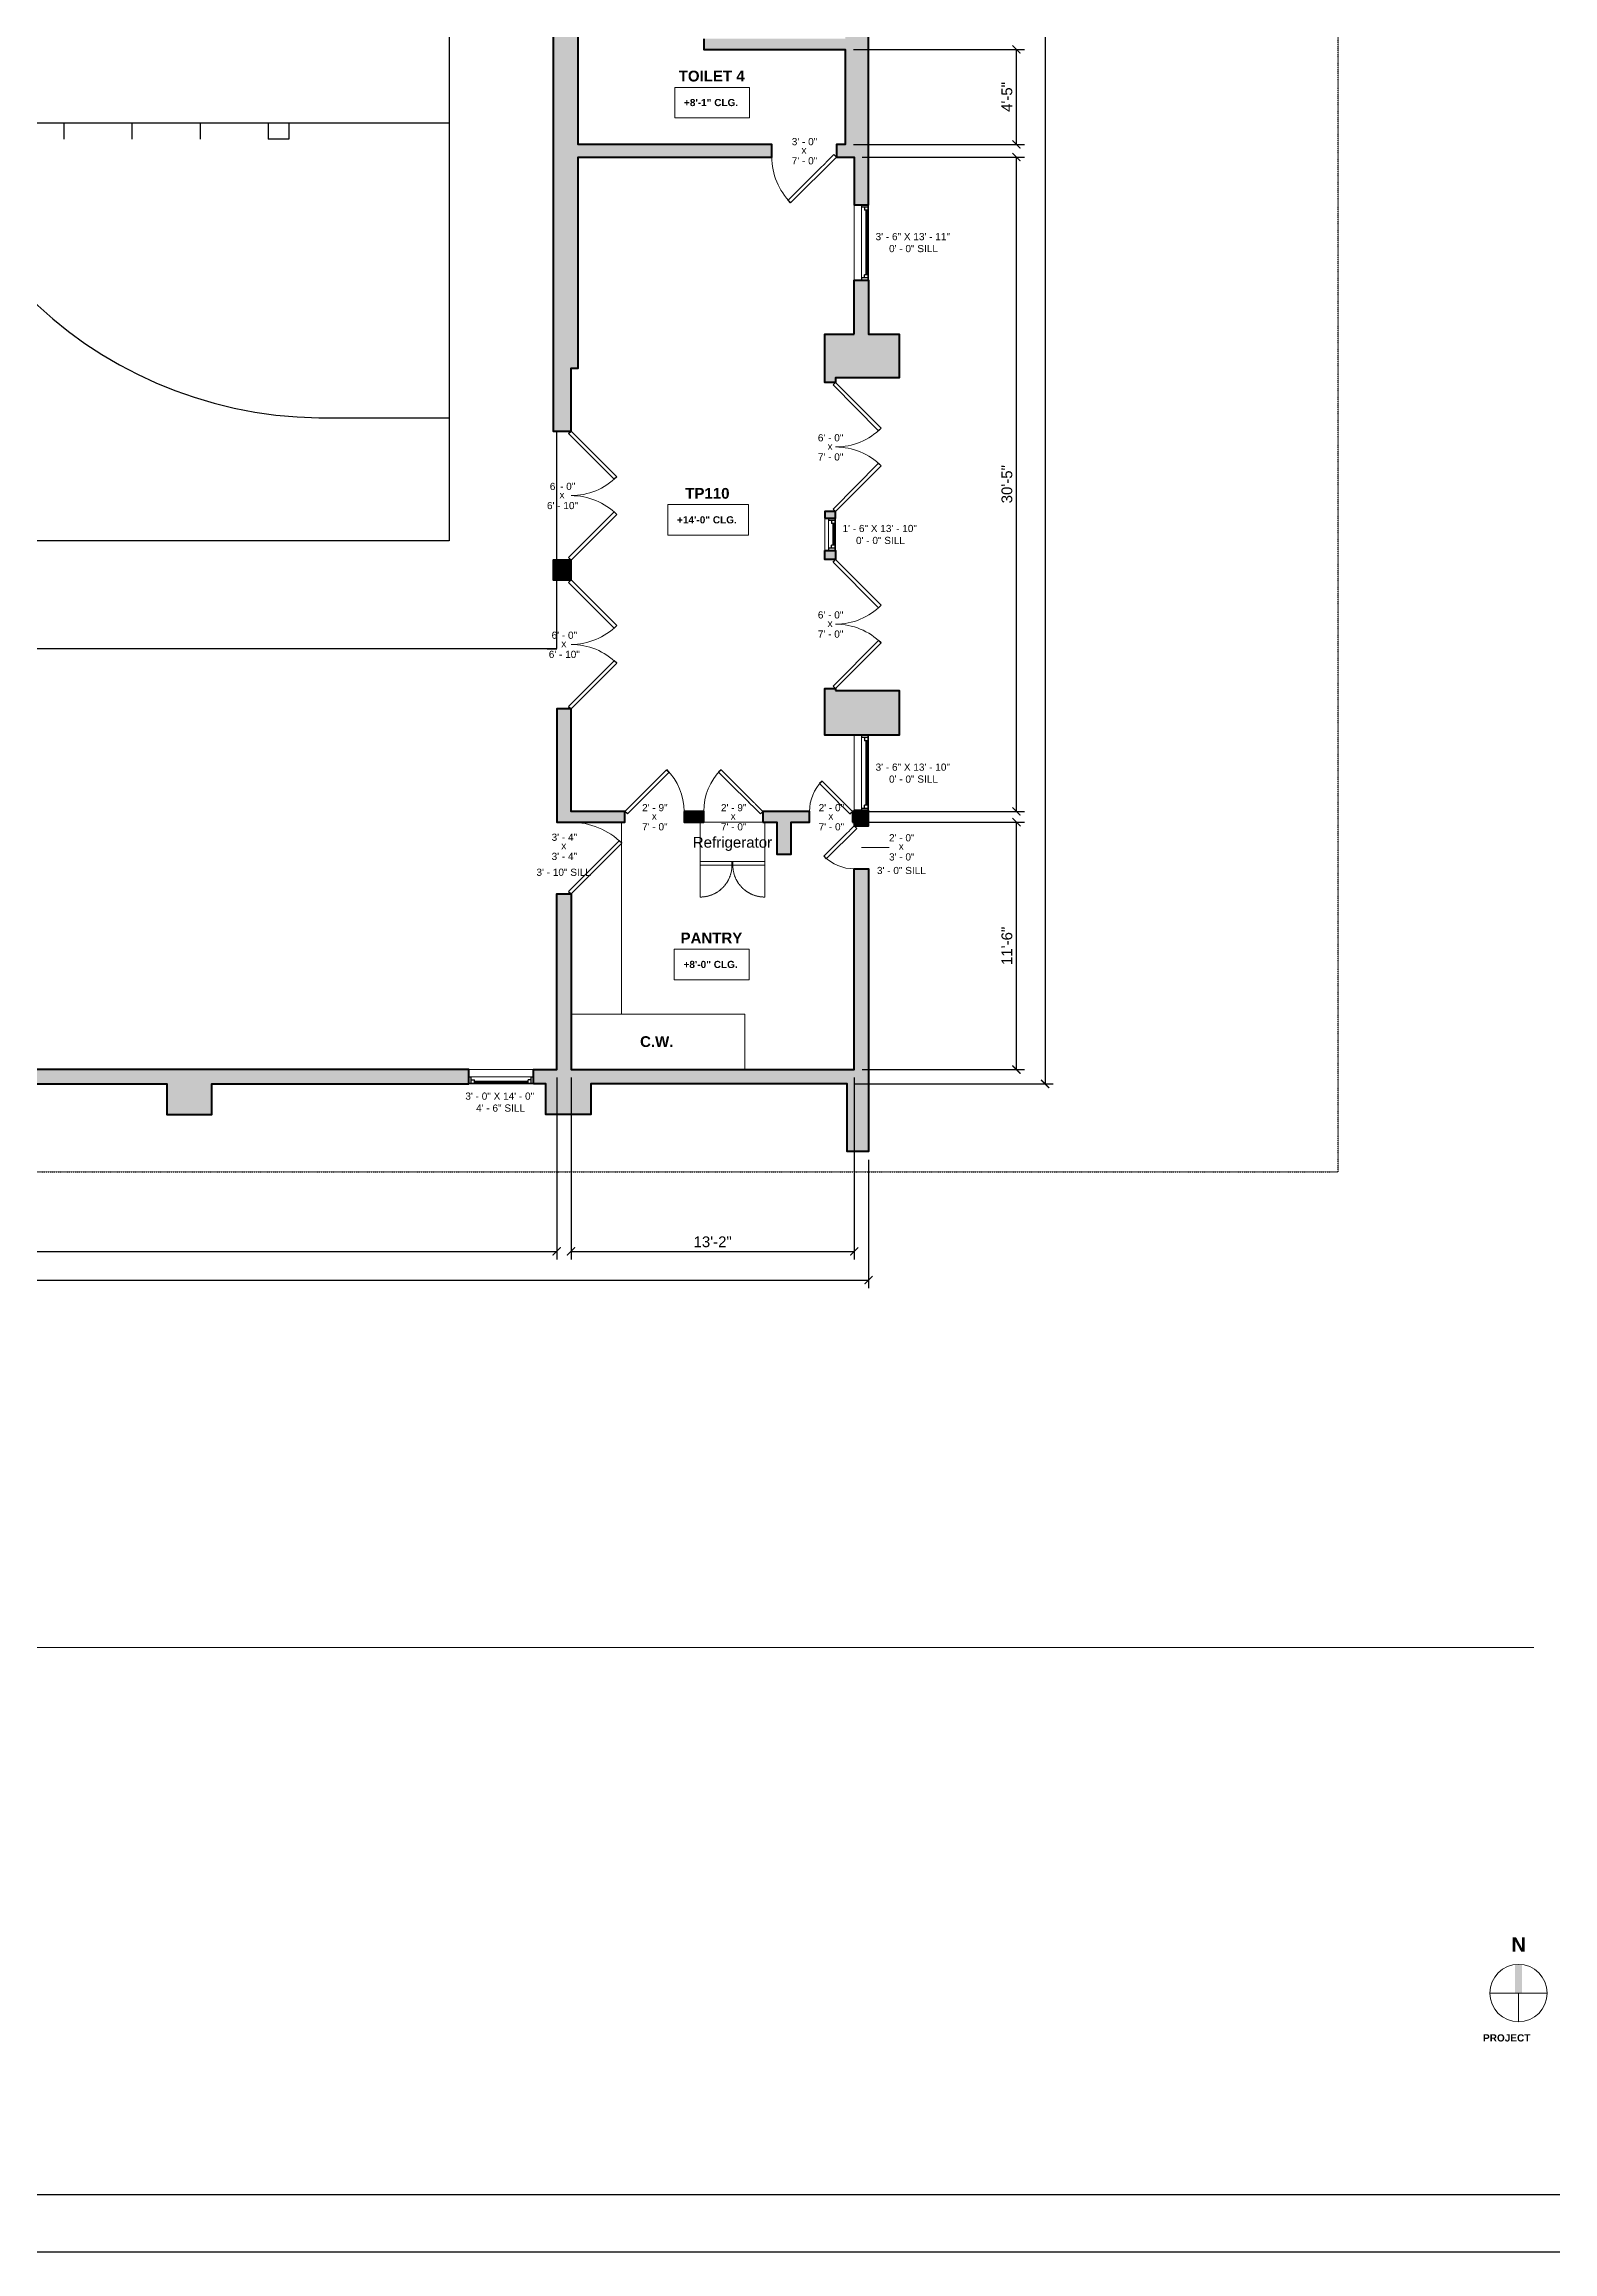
# Model space of a CAD drawing. Header units: inches. Extents: x -2078 to 106214, y -964 to 6385.
# Drawn here: x 48398 to 49240, y 2929 to 4160 of the extents above; entities that cross this region are included whole.
import ezdxf

# ---------------------------------------------------------------- set-up
doc = ezdxf.new("R2010")
doc.units = ezdxf.units.IN
doc.header["$MEASUREMENT"] = 0
doc.linetypes.add('HIDDEN', pattern=[0.375, 0.25, -0.125])
doc.linetypes.add('HIDDEN2', pattern=[0.1875, 0.125, -0.0625])
for name, color, linetype, lineweight in [('A-ANNO', 2, 'Continuous', 5), ('A-ANNO-DIMS', 1, 'Continuous', 9), ('A-DETAIL-3', 40, 'Continuous', 15), ('A-DETL', 90, 'Continuous', 9), ('A-DOOR', 1, 'Continuous', 18), ('A-EQPT', 150, 'Continuous', 9), ('A-GLAZ', 2, 'Continuous', 30), ('A-HIDDEN', 2, 'HIDDEN2', 18), ('A-WALL', 3, 'Continuous', 40), ('A-WINDOWS', 2, 'Continuous', 18)]:
    doc.layers.add(name, color=color, linetype=linetype, lineweight=lineweight)
doc.layers.add('A-HATCH', color=9, linetype='Continuous')
doc.layers.add('A-TB', color=7, linetype='Continuous')
doc.styles.add('Arial', font='arial.ttf')
doc.styles.add('Arial_1', font='arial.ttf', dxfattribs={"height": 0.0625})
doc.styles.add('Arial_2', font='arial.ttf', dxfattribs={"height": 3})
doc.styles.add('Arial_B', font='arialbd.ttf', dxfattribs={"height": 4.5})
doc.styles.add('Arial_B_1', font='arialbd.ttf', dxfattribs={"height": 3})
doc.styles.add('Arial_B_2', font='arialbd.ttf', dxfattribs={"height": 0.125})
doc.styles.add('Arial_B_4', font='arialbd.ttf', dxfattribs={"height": 0.0625})
doc.styles.add('JC', font='arial.ttf', dxfattribs={"height": 0.125})
doc.dimstyles.new('JC-DIMS', dxfattribs={"dimtxt": 0.125, "dimasz": 0.09375, "dimexe": 0.09375, "dimexo": 0.09375, "dimgap": 0.046875, "dimtad": 1, "dimdec": 1, "dimzin": 0, "dimdsep": 46, "dimlunit": 4, "dimtxsty": 'JC', "dimblk": 'ARCHTICK', "dimcen": 0.09, "dimclrd": 1, "dimclre": 1, "dimclrt": 256, "dimadec": 0, "dimazin": 0, "dimtfac": 1, "dimtdec": 1, "dimtofl": 0, "dimtmove": 1, "dimatfit": 3, "dimfxl": 1, "dimtolj": 1, "dimtzin": 0, "dimarcsym": 0})

# ---------------------------------------------------------------- blocks, each defined once
blk = doc.blocks.new('JC_DOUBLE DOOR - DOUBLE DOOR-1586538-2-2nd Floor - Athletic Pavilion')
at = {"layer": 'A-DOOR', "lineweight": 30}
for p, q in [((-36, 5), (-10.5, 30.5)), ((-9.1, 29), (-34.6, 3.6)), ((-10.5, 30.5), (-9.1, 29)), ((10.5, 30.5), (9.1, 29)), ((9.1, 29), (34.6, 3.6)), ((36, 5), (10.5, 30.5)), ((-34.6, 3.6), (-36, 5)), ((34.6, 3.6), (36, 5))]:
    blk.add_line(p, q, dxfattribs=at)
at = {"layer": 'A-DOOR', "lineweight": 9}
for centre, start, end in [((-36, 5), 0, 45), ((36, 5), 135, 180)]:
    blk.add_arc(centre, 36, start, end, dxfattribs=at)
blk = doc.blocks.new('JC_DOUBLE DOOR - DOUBLE DOOR-1507204-2-2nd Floor - Athletic Pavilion')
at = {"layer": 'A-DOOR', "lineweight": 30}
for p, q in [((-36, 4), (-10.5, 29.5)), ((-9.1, 28), (-34.6, 2.6)), ((-10.5, 29.5), (-9.1, 28)), ((10.5, 29.5), (9.1, 28)), ((9.1, 28), (34.6, 2.6)), ((36, 4), (10.5, 29.5)), ((-34.6, 2.6), (-36, 4)), ((34.6, 2.6), (36, 4))]:
    blk.add_line(p, q, dxfattribs=at)
at = {"layer": 'A-DOOR', "lineweight": 9}
for centre, start, end in [((-36, 4), 0, 45), ((36, 4), 135, 180)]:
    blk.add_arc(centre, 36, start, end, dxfattribs=at)
blk = doc.blocks.new('JC_DOOR_SINGLE PANEL - SINGLE DOOR-1507412-2-2nd Floor - Athletic Pavilion')
at = {"layer": 'A-DOOR', "lineweight": 30}
for p, q in [((-8.9, -27.5), (16.6, -2.1)), ((18, -3.5), (-7.5, -29)), ((16.6, -2.1), (18, -3.5)), ((-7.5, -29), (-8.9, -27.5))]:
    blk.add_line(p, q, dxfattribs=at)
at = {"layer": 'A-DOOR', "lineweight": 9}
blk.add_arc((18, -3.5), 36, 180, 225, dxfattribs=at)
blk = doc.blocks.new('JC_WINDOW HUNG - HUNG WINDOW-1507884-2-2nd Floor - Athletic Pavilion')
at = {"layer": 'A-GLAZ'}
for p, q in [((-21, 4), (-21, -4)), ((-21, 3.5), (-18, 3.5)), ((-21, 0), (-19.75, 0)), ((-19.75, 3.5), (-19.75, 0)), ((-19.75, 1.75), (-18, 1.75)), ((-18, 3.5), (-18, 1.75)), ((18, 3.5), (21, 3.5)), ((18, 3.5), (18, 1.75)), ((19.75, 1.75), (18, 1.75)), ((19.75, 3.5), (19.75, 0)), ((19.75, 0), (21, 0)), ((21, -4), (21, 4))]:
    blk.add_line(p, q, dxfattribs=at)
at = {"layer": 'A-GLAZ', "lineweight": 9}
for p, q in [((-19.75, 0), (19.75, 0)), ((-18, 3.5), (18, 3.5))]:
    blk.add_line(p, q, dxfattribs=at)
at = {"layer": 'A-GLAZ', "lineweight": 40}
blk.add_line((-18, 2.625), (18, 2.625), dxfattribs=at)
at = {"layer": 'A-WINDOWS'}
for p, q in [((21, 4), (-21, 4)), ((-21, -4), (21, -4))]:
    blk.add_line(p, q, dxfattribs=at)
blk = doc.blocks.new('JC_DOUBLE DOOR - DOUBLE DOOR-1471729-2-2nd Floor - Athletic Pavilion')
at = {"layer": 'A-DOOR', "lineweight": 30}
for p, q in [((-36, 3), (-10.5, 28.5)), ((-9.1, 27), (-34.6, 1.6)), ((-10.5, 28.5), (-9.1, 27)), ((10.5, 28.5), (9.1, 27)), ((9.1, 27), (34.6, 1.6)), ((36, 3), (10.5, 28.5)), ((-34.6, 1.6), (-36, 3)), ((34.6, 1.6), (36, 3))]:
    blk.add_line(p, q, dxfattribs=at)
at = {"layer": 'A-DOOR', "lineweight": 9}
for centre, start, end in [((-36, 3), 0, 45), ((36, 3), 135, 180)]:
    blk.add_arc(centre, 36, start, end, dxfattribs=at)
blk = doc.blocks.new('JC_WINDOW HUNG - HUNG WINDOW-1538893-2-2nd Floor - Athletic Pavilion')
at = {"layer": 'A-GLAZ'}
for p, q in [((-9, 3), (-9, -3)), ((-9, 2.5), (-6, 2.5)), ((-7.75, 2.5), (-7.75, -1)), ((-7.75, 0.75), (-6, 0.75)), ((-6, 2.5), (-6, 0.75)), ((6, 2.5), (9, 2.5)), ((6, 2.5), (6, 0.75)), ((7.75, 0.75), (6, 0.75)), ((7.75, 2.5), (7.75, -1)), ((9, -3), (9, 3)), ((-9, -1), (-7.75, -1)), ((7.75, -1), (9, -1))]:
    blk.add_line(p, q, dxfattribs=at)
at = {"layer": 'A-GLAZ', "lineweight": 9}
for p, q in [((-6, 2.5), (6, 2.5)), ((-7.75, -1), (7.75, -1))]:
    blk.add_line(p, q, dxfattribs=at)
at = {"layer": 'A-GLAZ', "lineweight": 40}
blk.add_line((-6, 1.625), (6, 1.625), dxfattribs=at)
at = {"layer": 'A-WINDOWS'}
for p, q in [((9, 3), (-9, 3)), ((-9, -3), (9, -3))]:
    blk.add_line(p, q, dxfattribs=at)
blk = doc.blocks.new('JC_WINDOW HUNG - HUNG WINDOW-1538941-2-2nd Floor - Athletic Pavilion')
at = {"layer": 'A-GLAZ'}
for p, q in [((-21, 4), (-21, -4)), ((-21, 3.5), (-18, 3.5)), ((-21, 0), (-19.75, 0)), ((-19.75, 3.5), (-19.75, 0)), ((-19.75, 1.75), (-18, 1.75)), ((-18, 3.5), (-18, 1.75)), ((18, 3.5), (21, 3.5)), ((18, 3.5), (18, 1.75)), ((19.75, 1.75), (18, 1.75)), ((19.75, 3.5), (19.75, 0)), ((19.75, 0), (21, 0)), ((21, -4), (21, 4))]:
    blk.add_line(p, q, dxfattribs=at)
at = {"layer": 'A-GLAZ', "lineweight": 9}
for p, q in [((-19.75, 0), (19.75, 0)), ((-18, 3.5), (18, 3.5))]:
    blk.add_line(p, q, dxfattribs=at)
at = {"layer": 'A-GLAZ', "lineweight": 40}
blk.add_line((-18, 2.625), (18, 2.625), dxfattribs=at)
at = {"layer": 'A-WINDOWS'}
for p, q in [((21, 4), (-21, 4)), ((-21, -4), (21, -4))]:
    blk.add_line(p, q, dxfattribs=at)
blk = doc.blocks.new('JC_DOOR_SINGLE PANEL - SINGLE DOOR-1508987-2-2nd Floor - Athletic Pavilion')
at = {"layer": 'A-DOOR', "lineweight": 30}
for p, q in [((-5, 20), (-6.4, 18.6)), ((-6.4, 18.6), (10.6, 1.6)), ((12, 3), (-5, 20)), ((10.6, 1.6), (12, 3))]:
    blk.add_line(p, q, dxfattribs=at)
at = {"layer": 'A-DOOR', "lineweight": 9}
blk.add_arc((12, 3), 24, 135, 180, dxfattribs=at)
blk = doc.blocks.new('JC_DOOR_SINGLE PANEL - SINGLE DOOR-1509059-2-2nd Floor - Athletic Pavilion')
at = {"layer": 'A-DOOR', "lineweight": 30}
for p, q in [((-6.8, 26.3), (-8.2, 24.9)), ((-8.2, 24.9), (15.1, 1.6)), ((16.5, 3), (-6.8, 26.3)), ((15.1, 1.6), (16.5, 3))]:
    blk.add_line(p, q, dxfattribs=at)
at = {"layer": 'A-DOOR', "lineweight": 9}
blk.add_arc((16.5, 3), 33, 135, 180, dxfattribs=at)
blk = doc.blocks.new('JC_DOOR_SINGLE PANEL - SINGLE DOOR-1509018-2-2nd Floor - Athletic Pavilion')
at = {"layer": 'A-DOOR', "lineweight": 30}
for p, q in [((-8.2, -24.9), (15.1, -1.6)), ((16.5, -3), (-6.8, -26.3)), ((15.1, -1.6), (16.5, -3)), ((-6.8, -26.3), (-8.2, -24.9))]:
    blk.add_line(p, q, dxfattribs=at)
at = {"layer": 'A-DOOR', "lineweight": 9}
blk.add_arc((16.5, -3), 33, 180, 225, dxfattribs=at)
blk = doc.blocks.new('JC_DOOR_SINGLE PANEL - SINGLE DOOR-1509653-2-2nd Floor - Athletic Pavilion')
at = {"layer": 'A-DOOR', "lineweight": 30}
for p, q in [((-8.3, 32.3), (-9.7, 30.9)), ((-9.7, 30.9), (18.6, 2.6)), ((20, 4), (-8.3, 32.3)), ((18.6, 2.6), (20, 4))]:
    blk.add_line(p, q, dxfattribs=at)
at = {"layer": 'A-DOOR', "lineweight": 9}
blk.add_arc((20, 4), 40, 135, 180, dxfattribs=at)
blk = doc.blocks.new('JC_WINDOW HUNG - HUNG WINDOW-1533893-2-2nd Floor - Athletic Pavilion')
at = {"layer": 'A-GLAZ'}
for p, q in [((-18, -4), (-18, 4)), ((18, 4), (18, -4)), ((-18, 0), (-16.75, 0)), ((-18, -3.5), (-15, -3.5)), ((-16.75, -3.5), (-16.75, 0)), ((-16.75, -1.75), (-15, -1.75)), ((-15, -3.5), (-15, -1.75)), ((15, -3.5), (15, -1.75)), ((16.75, -1.75), (15, -1.75)), ((15, -3.5), (18, -3.5)), ((16.75, 0), (18, 0)), ((16.75, -3.5), (16.75, 0))]:
    blk.add_line(p, q, dxfattribs=at)
at = {"layer": 'A-GLAZ', "lineweight": 9}
for p, q in [((-16.75, 0), (16.75, 0)), ((-15, -3.5), (15, -3.5))]:
    blk.add_line(p, q, dxfattribs=at)
at = {"layer": 'A-GLAZ', "lineweight": 40}
blk.add_line((-15, -2.625), (15, -2.625), dxfattribs=at)
at = {"layer": 'A-WINDOWS'}
for p, q in [((-18, 4), (18, 4)), ((18, -4), (-18, -4))]:
    blk.add_line(p, q, dxfattribs=at)
blk = doc.blocks.new('JC_REF DOUBLE DOOR - REF - DOUBLE DOOR-1402356-2-2nd Floor - Athletic Pavilion')
at = {"layer": 'A-EQPT'}
for p, q in [((18, -4), (-18, -4)), ((-18, -4), (-18, -28)), ((-18, -4), (18, -4)), ((-18, -28), (-18, -4)), ((18, -28), (18, -4)), ((18, -4), (18, -28)), ((-18, -26), (18, -26)), ((-18, -28), (18, -28)), ((18, -28), (-18, -28)), ((-0.25, -28), (-0.25, -26)), ((0.25, -28), (0.25, -26))]:
    blk.add_line(p, q, dxfattribs=at)
at = {"layer": 'A-EQPT', "linetype": 'HIDDEN'}
for p, q in [((-18, -28), (-18, -45.75)), ((18, -45.75), (18, -28))]:
    blk.add_line(p, q, dxfattribs=at)
for centre, start, end in [((-18, -28), 270, 0), ((18, -28), 180, 270)]:
    blk.add_arc(centre, 17.75, start, end, dxfattribs=at)
blk = doc.blocks.new('JC_DOOR_SINGLE PANEL - SINGLE DOOR-1561978-2-2nd Floor - Athletic Pavilion')
at = {"layer": 'A-DOOR', "lineweight": 30}
for p, q in [((-5, 21), (-6.4, 19.6)), ((-6.4, 19.6), (10.6, 2.6)), ((12, 4), (-5, 21)), ((10.6, 2.6), (12, 4))]:
    blk.add_line(p, q, dxfattribs=at)
at = {"layer": 'A-DOOR', "lineweight": 9}
blk.add_arc((12, 4), 24, 135, 180, dxfattribs=at)
blk = doc.blocks.new('_ArchTick')
at = {"color": 0, "linetype": 'ByBlock', "const_width": 0.15}
blk.add_lwpolyline([(-0.5, -0.5), (0.5, 0.5)], dxfattribs=at)
blk = doc.blocks.new('*D1976')
at = {"layer": 'A-ANNO-DIMS', "color": 1, "lineweight": -2, "transparency": 16777216}
for p, q in [((48849.4, 4157.1), (48944.9, 4157.1)), ((48940.4, 4104.1), (48940.4, 4157.1)), ((48849.4, 4104.1), (48944.9, 4104.1))]:
    blk.add_line(p, q, dxfattribs=at)
at = {"layer": 'Defpoints', "color": 0, "transparency": 16777216}
for p in [(48844.9, 4157.1), (48940.4, 4157.1), (48844.9, 4104.1)]:
    blk.add_point(p, dxfattribs=at)
at = {"layer": 'A-ANNO-DIMS', "color": 1, "lineweight": -2, "transparency": 16777216, "xscale": 4.5, "yscale": 4.5, "zscale": 4.5}
for p, rotation in [((48940.4, 4157.1), 90), ((48940.4, 4104.1), 270)]:
    blk.add_blockref('_ArchTick', p, dxfattribs=dict(at, rotation=rotation))
at = {"layer": 'A-ANNO-DIMS', "color": 2, "transparency": 16777216, "insert": (48935.1, 4130.6), "char_height": 6, "width": 0.401, "attachment_point": 5, "rotation": 90, "style": 'JC'}
blk.add_mtext('\\A1;4\'-5"', dxfattribs=at)
blk = doc.blocks.new('*D1980')
at = {"layer": 'A-ANNO-DIMS', "color": 1, "lineweight": -2, "transparency": 16777216}
for p, q in [((47426.9, 3583.6), (47426.9, 3482.2)), ((48683.9, 3583.6), (48683.9, 3482.2)), ((47426.9, 3486.7), (48683.9, 3486.7))]:
    blk.add_line(p, q, dxfattribs=at)
at = {"layer": 'Defpoints', "color": 0, "transparency": 16777216}
for p in [(47426.9, 3588.1), (48683.9, 3588.1), (48683.9, 3486.7)]:
    blk.add_point(p, dxfattribs=at)
at = {"layer": 'A-ANNO-DIMS', "color": 1, "lineweight": -2, "transparency": 16777216, "xscale": 4.5, "yscale": 4.5, "zscale": 4.5, "rotation": 180}
blk.add_blockref('_ArchTick', (47426.9, 3486.7), dxfattribs=at)
at = {"layer": 'A-ANNO-DIMS', "color": 1, "lineweight": -2, "transparency": 16777216, "xscale": 4.5, "yscale": 4.5, "zscale": 4.5}
blk.add_blockref('_ArchTick', (48683.9, 3486.7), dxfattribs=at)
at = {"layer": 'A-ANNO-DIMS', "color": 2, "transparency": 16777216, "insert": (48055.4, 3492), "char_height": 6, "width": 0.574, "attachment_point": 5, "style": 'JC'}
blk.add_mtext('\\A1;104\'-9"', dxfattribs=at)
blk = doc.blocks.new('*D1982')
at = {"layer": 'A-ANNO-DIMS', "color": 1, "lineweight": -2, "transparency": 16777216}
for p, q in [((48691.9, 3583.6), (48691.9, 3482.2)), ((48849.9, 3583.6), (48849.9, 3482.2)), ((48691.9, 3486.7), (48849.9, 3486.7))]:
    blk.add_line(p, q, dxfattribs=at)
at = {"layer": 'Defpoints', "color": 0, "transparency": 16777216}
for p in [(48691.9, 3588.1), (48849.9, 3588.1), (48849.9, 3486.7)]:
    blk.add_point(p, dxfattribs=at)
at = {"layer": 'A-ANNO-DIMS', "color": 1, "lineweight": -2, "transparency": 16777216, "xscale": 4.5, "yscale": 4.5, "zscale": 4.5, "rotation": 180}
blk.add_blockref('_ArchTick', (48691.9, 3486.7), dxfattribs=at)
at = {"layer": 'A-ANNO-DIMS', "color": 1, "lineweight": -2, "transparency": 16777216, "xscale": 4.5, "yscale": 4.5, "zscale": 4.5}
blk.add_blockref('_ArchTick', (48849.9, 3486.7), dxfattribs=at)
at = {"layer": 'A-ANNO-DIMS', "color": 2, "transparency": 16777216, "insert": (48770.9, 3492), "char_height": 6, "width": 0.487, "attachment_point": 5, "style": 'JC'}
blk.add_mtext('\\A1;13\'-2"', dxfattribs=at)
blk = doc.blocks.new('*D1988')
at = {"layer": 'A-ANNO-DIMS', "color": 1, "lineweight": -2, "transparency": 16777216}
for p, q in [((48854.4, 4097.1), (48944.9, 4097.1)), ((48940.4, 3732.1), (48940.4, 4097.1)), ((48854.4, 3732.1), (48944.9, 3732.1))]:
    blk.add_line(p, q, dxfattribs=at)
at = {"layer": 'Defpoints', "color": 0, "transparency": 16777216}
for p in [(48849.9, 4097.1), (48940.4, 4097.1), (48849.9, 3732.1)]:
    blk.add_point(p, dxfattribs=at)
at = {"layer": 'A-ANNO-DIMS', "color": 1, "lineweight": -2, "transparency": 16777216, "xscale": 4.5, "yscale": 4.5, "zscale": 4.5}
for p, rotation in [((48940.4, 4097.1), 90), ((48940.4, 3732.1), 270)]:
    blk.add_blockref('_ArchTick', p, dxfattribs=dict(at, rotation=rotation))
at = {"layer": 'A-ANNO-DIMS', "color": 2, "transparency": 16777216, "insert": (48935.1, 3914.6), "char_height": 6, "width": 0.487, "attachment_point": 5, "rotation": 90, "style": 'JC'}
blk.add_mtext('\\A1;30\'-5"', dxfattribs=at)
blk = doc.blocks.new('*D1990')
at = {"layer": 'A-ANNO-DIMS', "color": 1, "lineweight": -2, "transparency": 16777216}
for p, q in [((48854.4, 3726.1), (48944.9, 3726.1)), ((48940.4, 3588.1), (48940.4, 3726.1)), ((48854.4, 3588.1), (48944.9, 3588.1))]:
    blk.add_line(p, q, dxfattribs=at)
at = {"layer": 'Defpoints', "color": 0, "transparency": 16777216}
for p in [(48849.9, 3726.1), (48940.4, 3726.1), (48849.9, 3588.1)]:
    blk.add_point(p, dxfattribs=at)
at = {"layer": 'A-ANNO-DIMS', "color": 1, "lineweight": -2, "transparency": 16777216, "xscale": 4.5, "yscale": 4.5, "zscale": 4.5}
for p, rotation in [((48940.4, 3726.1), 90), ((48940.4, 3588.1), 270)]:
    blk.add_blockref('_ArchTick', p, dxfattribs=dict(at, rotation=rotation))
at = {"layer": 'A-ANNO-DIMS', "color": 2, "transparency": 16777216, "insert": (48935.1, 3657.1), "char_height": 6, "width": 0.487, "attachment_point": 5, "rotation": 90, "style": 'JC'}
blk.add_mtext('\\A1;11\'-6"', dxfattribs=at)
blk = doc.blocks.new('*D1992')
at = {"layer": 'A-ANNO-DIMS', "color": 1, "lineweight": -2, "transparency": 16777216}
for p, q in [((48850.4, 4794.1), (48960.9, 4794.1)), ((48956.4, 4794.1), (48956.4, 3580.1)), ((48850.4, 3580.1), (48960.9, 3580.1))]:
    blk.add_line(p, q, dxfattribs=at)
at = {"layer": 'Defpoints', "color": 0, "transparency": 16777216}
for p in [(48845.9, 4794.1), (48845.9, 3580.1), (48956.4, 3580.1)]:
    blk.add_point(p, dxfattribs=at)
at = {"layer": 'A-ANNO-DIMS', "color": 1, "lineweight": -2, "transparency": 16777216, "xscale": 4.5, "yscale": 4.5, "zscale": 4.5}
for p, rotation in [((48956.4, 4794.1), 90), ((48956.4, 3580.1), 270)]:
    blk.add_blockref('_ArchTick', p, dxfattribs=dict(at, rotation=rotation))
at = {"layer": 'A-ANNO-DIMS', "color": 2, "transparency": 16777216, "insert": (48951.1, 4187.1), "char_height": 6, "width": 0.574, "attachment_point": 5, "rotation": 90, "style": 'JC'}
blk.add_mtext('\\A1;101\'-2"', dxfattribs=at)
blk = doc.blocks.new('*D1994')
at = {"layer": 'A-ANNO-DIMS', "color": 1, "lineweight": -2, "transparency": 16777216}
for p, q in [((47274.9, 3540.2), (47274.9, 3466.2)), ((48857.9, 3537.8), (48857.9, 3466.2)), ((47274.9, 3470.7), (48857.9, 3470.7))]:
    blk.add_line(p, q, dxfattribs=at)
at = {"layer": 'Defpoints', "color": 0, "transparency": 16777216}
for p in [(47274.9, 3544.7), (48857.9, 3542.3), (48857.9, 3470.7)]:
    blk.add_point(p, dxfattribs=at)
at = {"layer": 'A-ANNO-DIMS', "color": 1, "lineweight": -2, "transparency": 16777216, "xscale": 4.5, "yscale": 4.5, "zscale": 4.5, "rotation": 180}
blk.add_blockref('_ArchTick', (47274.9, 3470.7), dxfattribs=at)
at = {"layer": 'A-ANNO-DIMS', "color": 1, "lineweight": -2, "transparency": 16777216, "xscale": 4.5, "yscale": 4.5, "zscale": 4.5}
blk.add_blockref('_ArchTick', (48857.9, 3470.7), dxfattribs=at)
at = {"layer": 'A-ANNO-DIMS', "color": 2, "transparency": 16777216, "insert": (48066.4, 3476), "char_height": 6, "width": 0.66, "attachment_point": 5, "style": 'JC'}
blk.add_mtext('\\A1;131\'-11"', dxfattribs=at)
blk = doc.blocks.new('JC- existing door Tag_quad - JC- existing door Tag_quad-839775-2-2nd Floor - Athletic Pavilion')
at = {"layer": 'A-ANNO', "insert": (-0.023, 0.038), "char_height": 0.0625, "width": 0.0505, "attachment_point": 1, "style": 'Arial_1', "bg_fill": 3, "box_fill_scale": 1.25, "bg_fill_color": 256, "bg_fill_true_color": 13158600, "bg_fill_transparency": 0}
blk.add_mtext('x', dxfattribs=at)
blk = doc.blocks.new('JC_TB_48x36 - JC_TB_4836-1441736-Floor Plans')
at = {"layer": 'A-TB'}
for p, q in [((0.747, -11.488), (47.497, -11.488)), ((-0.003, -11.988), (47.997, -11.988))]:
    blk.add_line(p, q, dxfattribs=at)
blk = doc.blocks.new('6va8dsad65')
at = {"layer": 'A-HATCH', "color": 254}
for p, q in [((4397.9, 4473.1), (5657.9, 4473.1)), ((4397.9, 4439.6), (4397.9, 4473.1)), ((5657.9, 4473.1), (5657.9, 4454.3)), ((4457.9, 4413.1), (5597.9, 4413.1)), ((4457.9, 3807.1), (4457.9, 4413.1)), ((5027.9, 4413.1), (5027.9, 3807.1)), ((5597.9, 4413.1), (5597.9, 3807.1)), ((4457.9, 4348.1), (4530.8, 4348.1)), ((5525.1, 4348.1), (5597.9, 4348.1)), ((4547.4, 4182.6), (4547.4, 4191.6)), ((4547.4, 4191.6), (4558.9, 4191.6)), ((4558.9, 4182.6), (4558.9, 4191.6)), ((4596.9, 4182.6), (4596.9, 4191.6)), ((4634.9, 4182.6), (4634.9, 4191.6)), ((4672.9, 4182.6), (4672.9, 4191.6)), ((5382.9, 4182.6), (5382.9, 4191.6)), ((5420.9, 4182.6), (5420.9, 4191.6)), ((5458.9, 4182.6), (5458.9, 4191.6)), ((5496.9, 4182.6), (5496.9, 4191.6)), ((5508.4, 4191.6), (5496.9, 4191.6)), ((5508.4, 4182.6), (5508.4, 4191.6)), ((4457.9, 4182.6), (4690.9, 4182.6)), ((4690.9, 4182.6), (4690.9, 4040.1)), ((5597.9, 4182.6), (5364.9, 4182.6)), ((5364.9, 4182.6), (5364.9, 4040.1)), ((4457.9, 4040.1), (4690.9, 4040.1)), ((4547.4, 4040.1), (4547.4, 4031.1)), ((4558.9, 4040.1), (4558.9, 4031.1)), ((4596.9, 4040.1), (4596.9, 4031.1)), ((4634.9, 4040.1), (4634.9, 4031.1)), ((4672.9, 4040.1), (4672.9, 4031.1)), ((5597.9, 4040.1), (5364.9, 4040.1)), ((5382.9, 4040.1), (5382.9, 4031.1)), ((5420.9, 4040.1), (5420.9, 4031.1)), ((5458.9, 4040.1), (5458.9, 4031.1)), ((5496.9, 4040.1), (5496.9, 4031.1)), ((5508.4, 4040.1), (5508.4, 4031.1)), ((4547.4, 4031.1), (4558.9, 4031.1)), ((5508.4, 4031.1), (5496.9, 4031.1)), ((4457.9, 3875.7), (4530.8, 3875.7)), ((5525.1, 3875.7), (5597.9, 3875.7)), ((5657.9, 3796.3), (5657.9, 3868.3)), ((5597.9, 3807.1), (4457.9, 3807.1)), ((4397.9, 3747.1), (4397.9, 3786.1)), ((5657.9, 3747.1), (5657.9, 3785.3)), ((4397.9, 3747.1), (5657.9, 3747.1))]:
    blk.add_line(p, q, dxfattribs=at)
blk.add_circle((5027.9, 4110.1), 71, dxfattribs=at)
for centre, radius, start, end in [((4527.4, 4111.9), 236.2, 270.8301, 89.1699), ((5528.5, 4111.9), 236.2, 90.8301, 269.1699), ((4690.9, 4111.4), 71.3, 270, 90), ((5364.9, 4111.4), 71.2, 90, 270)]:
    blk.add_arc(centre, radius, start, end, dxfattribs=at)
blk = doc.blocks.new('north arrow - north arrow-1258243-Floor Plans')
at = {"layer": 'A-ANNO'}
h = blk.add_hatch(color=256, dxfattribs=at)
edge = h.paths.add_edge_path()
edge.add_line((0.031, 0), (-0.031, 0))
edge.add_line((-0.031, 0), (-0.031, 0.248))
edge.add_arc((0, 0), 0.25, 82.8192, 97.1808, ccw=False)
edge.add_line((0.031, 0.248), (0.031, 0))
at = {"layer": 'A-ANNO', "lineweight": 20}
for q in [(-0.25, 0), (0.25, 0), (0, -0.25)]:
    blk.add_line((0, 0), q, dxfattribs=at)
at = {"layer": 'A-ANNO'}
blk.add_circle((0, 0), 0.25, dxfattribs=at)
at = {"layer": 'A-ANNO', "insert": (-0.062, 0.486), "char_height": 0.125, "width": 0.1515, "attachment_point": 1, "style": 'Arial_B_2', "bg_fill": 3, "box_fill_scale": 1.25, "bg_fill_color": 256, "bg_fill_true_color": 13158600, "bg_fill_transparency": 0}
blk.add_mtext('\\fArial|b1|i0|c0|p34|;N', dxfattribs=at)

msp = doc.modelspace()

# ---------------------------------------------------------------- linework, layer by layer
at = {"layer": 'A-ANNO', "flags": 128}
for points in [[(48749.794, 4135.947), (48791.53, 4135.947), (48791.53, 4118.879), (48749.794, 4118.879)], [(48745.916, 3903.201), (48790.827, 3903.201), (48790.827, 3886.133), (48745.916, 3886.133)], [(48749.504, 3655.201), (48791.24, 3655.201), (48791.24, 3638.133), (48749.504, 3638.133)]]:
    msp.add_lwpolyline(points, close=True, dxfattribs=at)
at = {"layer": 'A-DETAIL-3'}
for p, q in [((48720, 3726.059), (48720, 3619.059)), ((48691.923, 3619.059), (48788.878, 3619.059)), ((48788.878, 3619.059), (48788.878, 3588.059))]:
    msp.add_line(p, q, dxfattribs=at)
at = {"layer": 'A-DETL'}
msp.add_line((48683.923, 3861.247), (48683.923, 3872.247), dxfattribs=at)
at = {"layer": 'A-WALL', "lineweight": 60}
msp.add_line((48849.923, 3774.566), (48849.923, 3774.559), dxfattribs=at)

# ---------------------------------------------------------------- block references
at = {"layer": 'A-WINDOWS', "rotation": 270}
for name, p in [('JC_WINDOW HUNG - HUNG WINDOW-1507884-2-2nd Floor - Athletic Pavilion', (48853.923, 4049.464)), ('JC_WINDOW HUNG - HUNG WINDOW-1538893-2-2nd Floor - Athletic Pavilion', (48836.489, 3886.675))]:
    msp.add_blockref(name, p, dxfattribs=at)
at = {"layer": 'A-WINDOWS'}
msp.add_blockref('JC_WINDOW HUNG - HUNG WINDOW-1533893-2-2nd Floor - Athletic Pavilion', (48652.923, 3584.059), dxfattribs=at)

# ---------------------------------------------------------------- texts
at = {"layer": 'A-ANNO', "attachment_point": 1}
for s, insert, char_height, width, style in [('TOILET 4', (48751.958, 4145.253), 6, 45.248, 'Arial_B'), ('+8\'-1" CLG.', (48754.914, 4129.494), 4, 37.976, 'Arial_B_1'), ('3\' - 6" X 13\' - 11"', (48861.817, 4054.707), 4, 52.318, 'Arial_2'), ('0\' - 0" SILL', (48869.317, 4048.041), 4, 34.138, 'Arial_2'), ('TP110', (48755.614, 3912.507), 6, 35.956, 'Arial_B'), ('+14\'-0" CLG.', (48751.036, 3896.748), 4, 41.814, 'Arial_B_1'), ('1\' - 6" X 13\' - 10"', (48843.384, 3891.918), 4, 52.318, 'Arial_2'), ('0\' - 0" SILL', (48850.884, 3885.251), 4, 34.138, 'Arial_2'), ('3\' - 6" X 13\' - 10"', (48861.817, 3758.802), 4, 52.318, 'Arial_2'), ('0\' - 0" SILL', (48869.317, 3752.135), 4, 34.138, 'Arial_2'), ('Refrigerator', (48759.826, 3717.866), 6, 53.934, 'Arial'), ('PANTRY', (48752.99, 3664.507), 6, 42.016, 'Arial_B'), ('+8\'-0" CLG.', (48754.624, 3648.748), 4, 37.976, 'Arial_B_1'), ('C.W.', (48730.388, 3606.708), 6, 22.624, 'Arial_B'), ('3\' - 0" X 14\' - 0"', (48632.904, 3575.302), 4, 48.48, 'Arial_2'), ('4\' - 6" SILL', (48638.904, 3568.635), 4, 34.138, 'Arial_2'), ('PROJECT', (49200.764, 3049.996), 4, 32.724, 'Arial_B_4')]:
    msp.add_mtext(s, dxfattribs=dict(at, insert=insert, char_height=char_height, width=width, style=style))
at = {"layer": 'A-ANNO', "char_height": 4, "width": 17.978, "attachment_point": 1, "style": 'Arial_2', "bg_fill": 3, "box_fill_scale": 1.25, "bg_fill_color": 256, "bg_fill_true_color": 13158600, "bg_fill_transparency": 0}
for s, insert in [('3\' - 0"', (48815.037, 4107.696)), ('6\' - 0"', (48829.604, 3942.507)), ('6\' - 0"', (48680.037, 3915.384)), ('6\' - 0"', (48829.604, 3843.704)), ('6\' - 0"', (48681.037, 3832.384)), ('2\' - 9"', (48731.537, 3736.196)), ('2\' - 9"', (48775.537, 3736.196)), ('2\' - 0"', (48830.037, 3736.196)), ('3\' - 4"', (48681.037, 3719.696)), ('2\' - 0"', (48869.317, 3719.405))]:
    msp.add_mtext(s, dxfattribs=dict(at, insert=insert))

# ---------------------------------------------------------------- dimensions: what is measured, and where the dimension line sits
at = {"layer": 'A-ANNO-DIMS'}
dim = msp.add_linear_dim(base=(48940.435, 4157.059), p1=(48844.923, 4104.059), p2=(48844.923, 4157.059), angle=90, dimstyle='JC-DIMS', override={"dimclrt": 2}, dxfattribs=at)
dim.commit()
dim.dimension.update_dxf_attribs({"geometry": '*D1976', "text_midpoint": (48935.134, 4130.559)})
for base, p1, p2, picture, middle in [((48683.923, 3486.687), (47426.923, 3588.059), (48683.923, 3588.059), '*D1980', (48055.423, 3492)), ((48849.923, 3486.687), (48691.923, 3588.059), (48849.923, 3588.059), '*D1982', (48770.923, 3492.002)), ((48857.923, 3470.687), (47274.923, 3544.739), (48857.923, 3542.349), '*D1994', (48066.423, 3476.002))]:
    dim = msp.add_linear_dim(base=base, p1=p1, p2=p2, dimstyle='JC-DIMS', override={"dimclrt": 2}, dxfattribs=at)
    dim.commit()
    dim.dimension.update_dxf_attribs({"geometry": picture, "text_midpoint": middle})

# ---------------------------------------------------------------- next in the draw order: texts
at = {"layer": 'A-ANNO', "char_height": 4, "attachment_point": 1, "style": 'Arial_2', "bg_fill": 3, "box_fill_scale": 1.25, "bg_fill_color": 256, "bg_fill_true_color": 13158600, "bg_fill_transparency": 0}
for s, insert, width in [('7\' - 0"', (48815.037, 4097.015), 17.978), ('7\' - 0"', (48829.604, 3931.825), 17.978), ('6\' - 10"', (48678.462, 3904.703), 21.816), ('7\' - 0"', (48829.604, 3833.022), 17.978), ('6\' - 10"', (48679.462, 3821.703), 21.816), ('7\' - 0"', (48731.537, 3725.515), 17.978), ('7\' - 0"', (48775.537, 3725.515), 17.978), ('7\' - 0"', (48830.037, 3725.515), 17.978), ('3\' - 4"', (48681.037, 3709.015), 17.978), ('3\' - 0"', (48869.317, 3708.724), 17.978)]:
    msp.add_mtext(s, dxfattribs=dict(at, insert=insert, width=width))

# ---------------------------------------------------------------- next in the draw order: linework, layer by layer
at = {"layer": 'A-ANNO'}
msp.add_line((48853.923, 3712.059), (48869.317, 3712.059), dxfattribs=at)

# ---------------------------------------------------------------- next in the draw order: block references
at = {"layer": 'A-DOOR'}
for name, p in [('JC_DOOR_SINGLE PANEL - SINGLE DOOR-1507412-2-2nd Floor - Athletic Pavilion', (48821.923, 4100.559)), ('JC_DOOR_SINGLE PANEL - SINGLE DOOR-1509059-2-2nd Floor - Athletic Pavilion', (48782.423, 3729.059)), ('JC_DOOR_SINGLE PANEL - SINGLE DOOR-1508987-2-2nd Floor - Athletic Pavilion', (48836.923, 3729.059))]:
    msp.add_blockref(name, p, dxfattribs=at)
for name, p, rotation in [('JC_DOUBLE DOOR - DOUBLE DOOR-1471729-2-2nd Floor - Athletic Pavilion', (48836.489, 3935.37), 270), ('JC_DOUBLE DOOR - DOUBLE DOOR-1586538-2-2nd Floor - Athletic Pavilion', (48686.923, 3908.247), 269.9999999999999), ('JC_DOUBLE DOOR - DOUBLE DOOR-1471729-2-2nd Floor - Athletic Pavilion', (48836.489, 3836.566), 270), ('JC_DOUBLE DOOR - DOUBLE DOOR-1507204-2-2nd Floor - Athletic Pavilion', (48687.923, 3825.247), 269.9999999999999), ('JC_DOOR_SINGLE PANEL - SINGLE DOOR-1509018-2-2nd Floor - Athletic Pavilion', (48738.423, 3729.059), 180), ('JC_DOOR_SINGLE PANEL - SINGLE DOOR-1509653-2-2nd Floor - Athletic Pavilion', (48687.923, 3706.059), 269.9999999999999), ('JC_DOOR_SINGLE PANEL - SINGLE DOOR-1561978-2-2nd Floor - Athletic Pavilion', (48853.923, 3712.059), 90)]:
    msp.add_blockref(name, p, dxfattribs=dict(at, rotation=rotation))
at = {"layer": 'A-EQPT'}
msp.add_blockref('JC_REF DOUBLE DOOR - REF - DOUBLE DOOR-1402356-2-2nd Floor - Athletic Pavilion', (48781.923, 3730.083), dxfattribs=at)
at = {"layer": 'A-WINDOWS', "rotation": 270}
msp.add_blockref('JC_WINDOW HUNG - HUNG WINDOW-1538941-2-2nd Floor - Athletic Pavilion', (48853.923, 3753.559), dxfattribs=at)

# ---------------------------------------------------------------- next in the draw order: texts
at = {"layer": 'A-ANNO', "char_height": 4, "attachment_point": 1, "style": 'Arial_2'}
for s, insert, width in [('3\' - 10" SILL ', (48672.575, 3700.155), 39.996), ('3\' - 0" SILL ', (48862.575, 3701.155), 36.158)]:
    msp.add_mtext(s, dxfattribs=dict(at, insert=insert, width=width))

# ---------------------------------------------------------------- next in the draw order: dimensions: what is measured, and where the dimension line sits
at = {"layer": 'A-ANNO-DIMS'}
for base, p1, p2, picture, middle in [((48956.435, 3580.059), (48845.923, 4794.059), (48845.923, 3580.059), '*D1992', (48951.121, 4187.059)), ((48940.435, 4097.059), (48849.923, 3732.059), (48849.923, 4097.059), '*D1988', (48935.119, 3914.559)), ((48940.435, 3726.059), (48849.923, 3588.059), (48849.923, 3726.059), '*D1990', (48935.121, 3657.059))]:
    dim = msp.add_linear_dim(base=base, p1=p1, p2=p2, angle=90, dimstyle='JC-DIMS', override={"dimclrt": 2}, dxfattribs=at)
    dim.commit()
    dim.dimension.update_dxf_attribs({"geometry": picture, "text_midpoint": middle})

# ---------------------------------------------------------------- next in the draw order: block references
at = {"layer": 'A-ANNO', "xscale": 64, "yscale": 64, "zscale": 64}
for p in [(48821.923, 4100.559), (48836.489, 3935.37), (48686.923, 3908.247), (48836.489, 3836.566), (48687.923, 3825.247), (48738.423, 3729.059), (48782.423, 3729.059), (48836.923, 3729.059), (48687.923, 3712.559), (48876.203, 3712.268)]:
    msp.add_blockref('JC- existing door Tag_quad - JC- existing door Tag_quad-839775-2-2nd Floor - Athletic Pavilion', p, dxfattribs=at)

# ---------------------------------------------------------------- next in the draw order: block references
at = {"layer": 'A-TB', "xscale": 64, "yscale": 64, "zscale": 64}
msp.add_blockref('JC_TB_48x36 - JC_TB_4836-1441736-Floor Plans', (46862.08, 3695.863), dxfattribs=at)

# ---------------------------------------------------------------- next in the draw order: hatches: boundary and pattern name
at = {"layer": 'A-HATCH'}
h = msp.add_hatch(color=256, dxfattribs=at)
h.dxf.hatch_style = 1
h.paths.add_polyline_path([(48692.923, 4530.059), (48692.923, 4530.224), (48684.923, 4530.224), (48684.923, 4530.059), (48681.923, 4530.059), (48681.923, 3944.247), (48691.923, 3944.247), (48691.923, 3979.247), (48695.923, 3979.247), (48695.923, 4097.059), (48803.923, 4097.059), (48803.923, 4104.059), (48695.923, 4104.059), (48695.923, 4233.059), (48844.923, 4233.059), (48844.923, 4163.059), (48765.923, 4163.059), (48765.923, 4157.059), (48844.923, 4157.059), (48844.923, 4104.059), (48839.923, 4104.059), (48839.923, 4097.059), (48849.923, 4097.059), (48849.923, 4070.464), (48857.923, 4070.464), (48857.923, 4172.73), (48874.923, 4172.73), (48874.923, 4198.73), (48857.923, 4198.73), (48857.923, 4372.73), (48874.923, 4372.73), (48874.923, 4398.73), (48857.923, 4398.73), (48857.923, 4572.73), (48874.923, 4572.73), (48874.923, 4598.73), (48857.923, 4598.73), (48857.923, 4830.059), (48845.923, 4830.059), (48845.923, 4794.059), (48842.923, 4794.059), (48842.923, 4786.059), (48849.923, 4786.059), (48849.923, 4684.059), (48848.423, 4684.059), (48848.423, 4678.059), (48849.923, 4678.059), (48849.923, 4449.059), (48832.434, 4449.059), (48832.434, 4443.059), (48845.923, 4443.059), (48845.923, 4409.059), (48819.923, 4409.059), (48819.923, 4407.059), (48785.923, 4407.059), (48785.923, 4443.059), (48796.434, 4443.059), (48796.434, 4449.059), (48785.923, 4449.059), (48785.923, 4451.72), (48777.923, 4451.72), (48777.923, 4407.059), (48736.923, 4407.059), (48736.923, 4405.059), (48732.923, 4405.059), (48732.923, 4399.059), (48841.923, 4399.059), (48841.923, 4271.059), (48695.923, 4271.059), (48695.923, 4341.059), (48778.8, 4341.059), (48788.146, 4358.979), (48782.826, 4361.753), (48775.162, 4347.059), (48695.923, 4347.059), (48695.923, 4399.059), (48696.923, 4399.059), (48696.923, 4405.059), (48691.923, 4405.059), (48691.923, 4530.059)])
h = msp.add_hatch(color=256, dxfattribs=at)
h.dxf.hatch_style = 1
h.paths.add_polyline_path([(48849.923, 3998.37), (48849.923, 4028.464), (48857.923, 4028.464), (48857.923, 3998.37), (48874.923, 3998.37), (48874.923, 3973.87), (48839.489, 3973.87), (48839.489, 3971.37), (48833.489, 3971.37), (48833.489, 3998.37)])
h = msp.add_hatch(color=256, dxfattribs=at)
h.dxf.hatch_style = 1
h.paths.add_polyline_path([(48833.489, 3877.675), (48839.489, 3877.675), (48839.489, 3872.566), (48833.489, 3872.566)])
h.paths.add_polyline_path([(48833.489, 3895.675), (48839.489, 3895.675), (48839.489, 3899.37), (48833.489, 3899.37)])
h = msp.add_hatch(color=256, dxfattribs=at)
h.dxf.hatch_style = 1
h.paths.add_polyline_path([(48691.923, 3872.247), (48681.923, 3872.247), (48681.923, 3861.247), (48691.923, 3861.247)])
h = msp.add_hatch(color=256, dxfattribs=at)
h.dxf.hatch_style = 1
h.paths.add_polyline_path([(48839.489, 3799.48), (48874.923, 3799.48), (48874.923, 3774.566), (48833.489, 3774.566), (48833.489, 3800.566), (48839.489, 3800.566)])
h = msp.add_hatch(color=256, dxfattribs=at)
h.dxf.hatch_style = 1
h.paths.add_polyline_path([(48691.923, 3789.247), (48683.923, 3789.247), (48683.923, 3726.059), (48721.923, 3726.059), (48721.923, 3732.059), (48691.923, 3732.059)])
h = msp.add_hatch(color=256, dxfattribs=at)
h.dxf.hatch_style = 1
h.paths.add_polyline_path([(48754.923, 3732.059), (48754.923, 3726.059), (48765.923, 3726.059), (48765.923, 3732.059)])
h = msp.add_hatch(color=256, dxfattribs=at)
h.dxf.hatch_style = 1
h.paths.add_polyline_path([(48798.923, 3726.059), (48806.64, 3726.059), (48806.64, 3708.325), (48814.64, 3708.325), (48814.64, 3726.059), (48824.923, 3726.059), (48824.923, 3732.059), (48798.923, 3732.059)])
h = msp.add_hatch(color=256, dxfattribs=at)
h.dxf.hatch_style = 1
h.paths.add_polyline_path([(48848.923, 3726.059), (48849.923, 3726.059), (48849.923, 3724.059), (48857.923, 3724.059), (48857.923, 3732.559), (48849.923, 3732.559), (48849.923, 3732.059), (48848.923, 3732.059)])
h = msp.add_hatch(color=256, dxfattribs=at)
h.dxf.hatch_style = 1
h.paths.add_polyline_path([(48670.923, 3580.059), (48670.923, 3588.059), (48683.923, 3588.059), (48683.923, 3686.059), (48691.923, 3686.059), (48691.923, 3588.059), (48849.923, 3588.059), (48849.923, 3700.059), (48857.923, 3700.059), (48857.923, 3542.349), (48845.923, 3542.349), (48845.923, 3580.059), (48702.885, 3580.059), (48702.885, 3563.059), (48677.885, 3563.059), (48677.885, 3580.059)])
h = msp.add_hatch(color=256, dxfattribs=at)
h.dxf.hatch_style = 1
h.paths.add_polyline_path([(48634.923, 3580.059), (48634.923, 3588.059), (47466.923, 3588.059), (47466.923, 3580.059), (47618.385, 3580.059), (47618.385, 3563.059), (47643.385, 3563.059), (47643.385, 3580.059), (47829.885, 3580.059), (47829.885, 3563.059), (47854.885, 3563.059), (47854.885, 3580.059), (48042.385, 3580.059), (48042.385, 3563.059), (48067.385, 3563.059), (48067.385, 3580.059), (48253.885, 3580.059), (48253.885, 3563.059), (48278.885, 3563.059), (48278.885, 3580.059), (48466.385, 3580.059), (48466.385, 3563.059), (48491.385, 3563.059), (48491.385, 3580.059)])

# ---------------------------------------------------------------- next in the draw order: linework, layer by layer
at = {"layer": 'A-ANNO', "lineweight": 9}
msp.add_line((47135.675, 3265.761), (49229.053, 3265.761), dxfattribs=at)
at = {"layer": 'A-HIDDEN', "lineweight": 30}
msp.add_lwpolyline([(47224.948, 3531.059), (49119.923, 3531.059), (49119.923, 4839.059), (47224.948, 4839.059)], close=True, dxfattribs=at)
at = {"layer": 'A-WALL', "lineweight": 60}
for points in [[(48681.923, 4530.059), (48681.923, 3944.247), (48691.923, 3944.247), (48691.923, 3979.247), (48695.923, 3979.247), (48695.923, 4097.059), (48803.923, 4097.059), (48803.923, 4104.059), (48695.923, 4104.059), (48695.923, 4233.059)], [(48765.923, 4163.059), (48765.923, 4157.059), (48844.923, 4157.059), (48844.923, 4104.059), (48839.923, 4104.059), (48839.923, 4097.059), (48849.923, 4097.059), (48849.923, 4070.464), (48857.923, 4070.464), (48857.923, 4172.73)]]:
    msp.add_lwpolyline(points, dxfattribs=at)
at = {"layer": 'A-WALL'}
for points in [[(48849.923, 3998.37), (48849.923, 4028.464), (48857.923, 4028.464), (48857.923, 3998.37), (48874.923, 3998.37), (48874.923, 3973.87), (48839.489, 3973.87), (48839.489, 3971.37), (48833.489, 3971.37), (48833.489, 3998.37)], [(48833.489, 3895.675), (48839.489, 3895.675), (48839.489, 3899.37), (48833.489, 3899.37)], [(48833.489, 3877.675), (48839.489, 3877.675), (48839.489, 3872.566), (48833.489, 3872.566)], [(48839.489, 3799.48), (48874.923, 3799.48), (48874.923, 3774.566), (48833.489, 3774.566), (48833.489, 3800.566), (48839.489, 3800.566)], [(48670.923, 3580.059), (48670.923, 3588.059), (48683.923, 3588.059), (48683.923, 3686.059), (48691.923, 3686.059), (48691.923, 3588.059), (48849.923, 3588.059), (48849.923, 3700.059), (48857.923, 3700.059), (48857.923, 3542.349), (48845.923, 3542.349), (48845.923, 3580.059), (48702.885, 3580.059), (48702.885, 3563.059), (48677.885, 3563.059), (48677.885, 3580.059)]]:
    msp.add_lwpolyline(points, close=True, dxfattribs=at)
at = {"layer": 'A-WALL', "lineweight": 60}
for points in [[(48691.923, 3872.247), (48681.923, 3872.247), (48681.923, 3861.247), (48691.923, 3861.247)], [(48691.923, 3789.247), (48683.923, 3789.247), (48683.923, 3726.059), (48721.923, 3726.059), (48721.923, 3732.059), (48691.923, 3732.059)], [(48754.923, 3732.059), (48754.923, 3726.059), (48765.923, 3726.059), (48765.923, 3732.059)], [(48798.923, 3726.059), (48806.64, 3726.059), (48806.64, 3708.325), (48814.64, 3708.325), (48814.64, 3726.059), (48824.923, 3726.059), (48824.923, 3732.059), (48798.923, 3732.059)], [(48848.923, 3726.059), (48849.923, 3726.059), (48849.923, 3724.059), (48857.923, 3724.059), (48857.923, 3732.559), (48849.923, 3732.559), (48849.923, 3732.059), (48848.923, 3732.059)]]:
    msp.add_lwpolyline(points, close=True, dxfattribs=at)
at = {"layer": 'A-WALL'}
for points in [[(48634.923, 3580.059), (48634.923, 3588.059), (47466.923, 3588.059)], [(48278.885, 3580.059), (48466.385, 3580.059), (48466.385, 3563.059), (48491.385, 3563.059), (48491.385, 3580.059), (48634.923, 3580.059)]]:
    msp.add_lwpolyline(points, dxfattribs=at)

# ---------------------------------------------------------------- next in the draw order: block references
msp.add_blockref('6va8dsad65', (43025.987, 75.923))
at = {"layer": 'A-ANNO', "xscale": 64, "yscale": 64, "zscale": 64}
msp.add_blockref('north arrow - north arrow-1258243-Floor Plans', (49220.56, 3073.002), dxfattribs=at)

doc.saveas('drawing.dxf')
